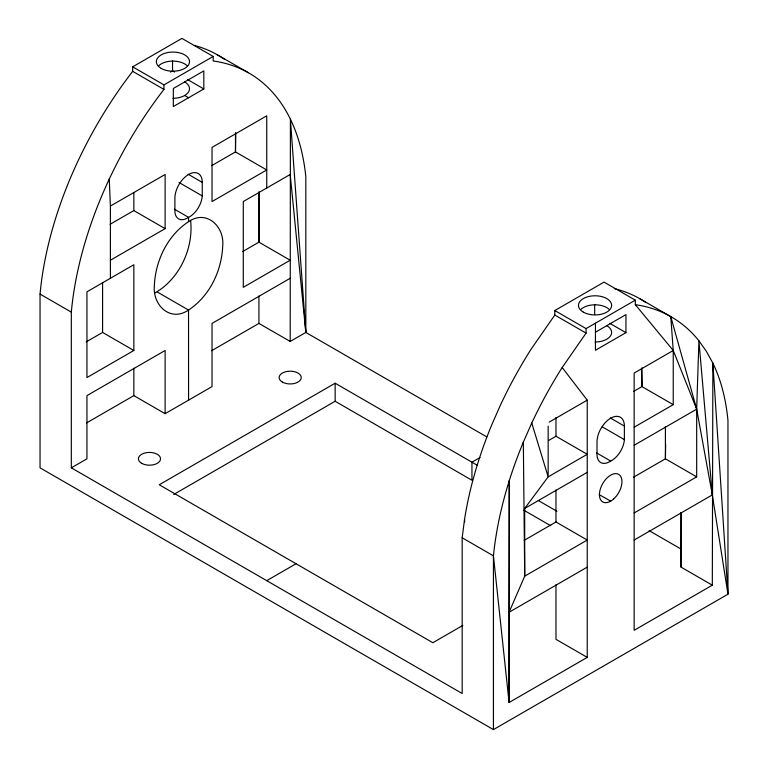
<?xml version="1.0" encoding="UTF-8"?>
<svg xmlns="http://www.w3.org/2000/svg" width="768" height="768" viewBox="0 0 768 768"><rect width="100%" height="100%" fill="white"/><g stroke="black" fill="none" stroke-linecap="round" stroke-linejoin="round"><path stroke-width="1.15" d="M258.998 191.981L258.922 242.17L242.611 251.597M486.778 436.915L305.827 332.438L305.827 176.736A280.714 162.125 -59.9 0 0 213.197 60.97L213.197 56.448L163.949 84.883L163.949 89.395A280.714 161.837 -60 0 0 71.318 312.125L71.318 467.837L462.173 693.494L462.173 537.782L464.525 519.504A280.714 157.315 -60.3 0 1 492.067 424.099L500.506 404.976A280.714 157.315 -60.3 0 1 530.909 349.469L554.803 315.062L554.803 310.541L604.051 282.115L635.318 300.163L635.318 304.675A280.714 163.104 -58.5 0 1 698.909 340.781L706.397 351.37L712.877 363.13L712.32 585.178L681.053 567.13L681.168 512.534M188.534 221.674C206.851 209.136 224.726 226.829 222.701 246.134C221.654 270.979 209.616 296.189 188.534 310.051C170.218 322.589 152.342 304.896 154.368 285.59C155.414 260.746 167.462 235.536 188.534 221.674L188.573 217.354A18.019 10.406 -60 0 0 202.253 195.917L202.253 182.371A19.344 11.174 -60 0 0 188.573 174.47A19.344 11.174 -60 0 0 174.893 198.173L174.893 211.709A18.019 10.406 -60 0 0 188.573 217.354L174.451 209.194M235.747 132.787L235.478 151.91L211.728 165.619M665.654 444.48L665.414 458.803L633.638 477.158M639.504 298.55L670.771 316.598L696.682 409.162L712.32 494.909L727.958 594.202L712.877 363.13A280.714 163.104 -58.5 0 1 727.958 420.442L727.958 594.202L493.44 729.6L493.44 555.84A280.714 157.315 -60.3 0 1 523.334 442.147L531.773 423.024A280.714 157.315 -60.3 0 1 562.176 367.517L586.07 333.11L586.07 328.598L635.318 300.163M562.176 367.517L587.242 400.138L587.242 657.389L509.078 702.518L509.078 612.259L524.707 576.154L524.707 508.454L548.16 476.861L587.242 454.291L555.974 436.243L548.774 440.4M155.059 292.896C179.51 278.909 193.661 248.323 190.618 220.55M493.44 729.6L40.042 467.837L40.042 294.077A280.714 161.837 -60 0 1 132.682 71.347L132.682 66.835L181.93 38.4L213.197 56.448M170.515 72.067L172.55 70.896L174.566 72.058M203.818 88.944L173.328 106.55L173.328 88.493L203.818 70.896L203.818 88.944L187.68 79.632M110.4 278.275L110.4 206.064L165.12 174.47L165.12 228.634L110.4 260.227M110.102 224.294L133.853 210.576L165.12 228.634M86.266 341.856L102.586 332.438L133.853 350.486L133.853 264.739L86.947 291.821L86.947 377.568L133.853 350.486M290.198 278.275L212.026 323.414L212.026 386.602L165.12 413.674L133.853 395.626L86.534 422.938M211.613 350.726L258.922 323.414L290.198 341.462L305.827 332.438L290.4 119.213L290.198 341.462M71.318 467.837L86.947 458.813L86.947 395.626L165.12 350.486L165.12 413.674M477.12 465.187L335.146 383.213L159.254 484.762L432.854 642.72L462.864 625.402M173.741 494.448L335.146 401.261L471.946 480.25L471.946 462.192L480.029 457.526M595.45 332.208L625.939 314.611L625.939 332.659L595.45 350.266L595.45 323.184M266.746 580.666L296.054 563.741M549.187 422.102L587.242 400.138M670.771 316.598L673.238 350.486L634.147 373.056L634.147 630.307L712.32 585.178M633.734 391.344L641.962 386.592L673.238 404.65L673.238 350.486L635.318 304.675M634.147 427.21L673.238 404.65M524.707 508.454L587.242 472.349M634.147 445.267L696.682 409.162L698.909 340.781L712.32 494.909L634.147 540.048M524.198 540.336L555.974 521.99L587.242 540.048L524.707 576.154L523.334 442.147M634.147 512.966L696.682 476.861L696.682 409.162L673.238 350.486M587.242 567.12L509.078 612.259L509.27 480.682L509.078 702.518L493.44 555.84L462.173 537.782M599.232 494.64L610.694 501.139M217.075 54.662L248.352 72.71M609.802 323.347L625.939 332.659M184.666 95.491L188.573 97.747M132.682 66.835L163.949 84.883M554.803 310.541L586.07 328.598M132.682 71.347L163.949 89.395M554.803 315.062L586.07 333.11M188.131 174.221L202.253 182.371M610.253 417.936L624.374 426.086L624.374 439.622A18.019 10.406 -60 0 1 610.694 461.059A18.019 10.406 -60 0 1 597.014 455.424L597.014 441.878A19.344 11.174 -60 0 1 610.694 418.186A19.344 11.174 -60 0 1 624.374 426.086M696.682 476.861L665.414 458.803L665.414 426.739M179.05 182.515L202.253 195.917M602.189 426.816L624.374 439.622M596.573 452.909L610.694 461.059M649.123 530.64L681.178 549.139M538.272 500.486L556.925 511.258M157.267 291.994L188.534 310.051L188.573 400.138M523.757 510.163L550.704 525.725M40.042 294.077L71.318 312.125M587.242 657.389L555.974 639.331L555.974 584.698M531.773 423.024L548.16 476.861L548.16 426.23M305.827 332.438L290.198 174.47L243.293 201.552L243.293 287.309L290.198 260.227L258.922 242.17L258.922 192.154M464.525 519.504L464.717 521.894M109.258 179.088L110.4 206.064M641.462 368.746L641.962 386.592L641.962 367.757M681.053 512.486L681.053 567.13M594.672 304.454L594.672 314.611M555.974 417.398L555.974 436.243M555.974 489.926L555.974 521.99M335.146 383.213L335.146 401.261M266.746 188.016L266.746 115.805L212.026 147.398L212.026 201.552L266.746 169.958L235.478 151.91L235.478 133.075M258.922 295.997L258.922 323.414M172.55 60.739L172.55 70.896M133.853 192.922L133.853 210.576M133.853 368.208L133.853 395.626M102.586 282.413L102.586 332.438M606.787 325.661A16.579 9.571 0 0 1 610.387 336.096A16.579 9.571 0 0 1 595.066 342.01M614.352 288.614A280.714 163.104 -58.5 0 1 646.138 302.688M184.666 81.955A16.579 9.571 0 0 1 188.256 92.39A16.579 9.571 0 0 1 172.934 98.294M194.333 45.408A280.714 162.125 -59.9 0 1 224.592 59.405M580.704 309.59A16.579 9.571 0 0 1 609.427 309.59M158.573 65.885A16.579 9.571 0 0 1 187.296 65.885M613.613 499.018A15.917 9.187 -60 0 0 618.653 474.355A15.917 9.187 -60 0 0 599.827 491.059A15.917 9.187 -60 0 0 613.613 499.018M282.374 382.08A11.059 6.384 0 0 0 300.874 379.219A11.059 6.384 0 0 0 287.338 371.405A11.059 6.384 0 0 0 282.374 382.08M141.667 463.325A11.059 6.384 0 0 0 160.166 460.464A11.059 6.384 0 0 0 146.621 452.64A11.059 6.384 0 0 0 141.667 463.325M583.334 312.125A16.579 9.571 0 0 0 611.078 307.834A16.579 9.571 0 0 0 590.774 296.112A16.579 9.571 0 0 0 583.334 312.125M161.213 68.41A16.579 9.571 0 0 0 188.957 64.118A16.579 9.571 0 0 0 168.643 52.397A16.579 9.571 0 0 0 161.213 68.41"/></g></svg>
